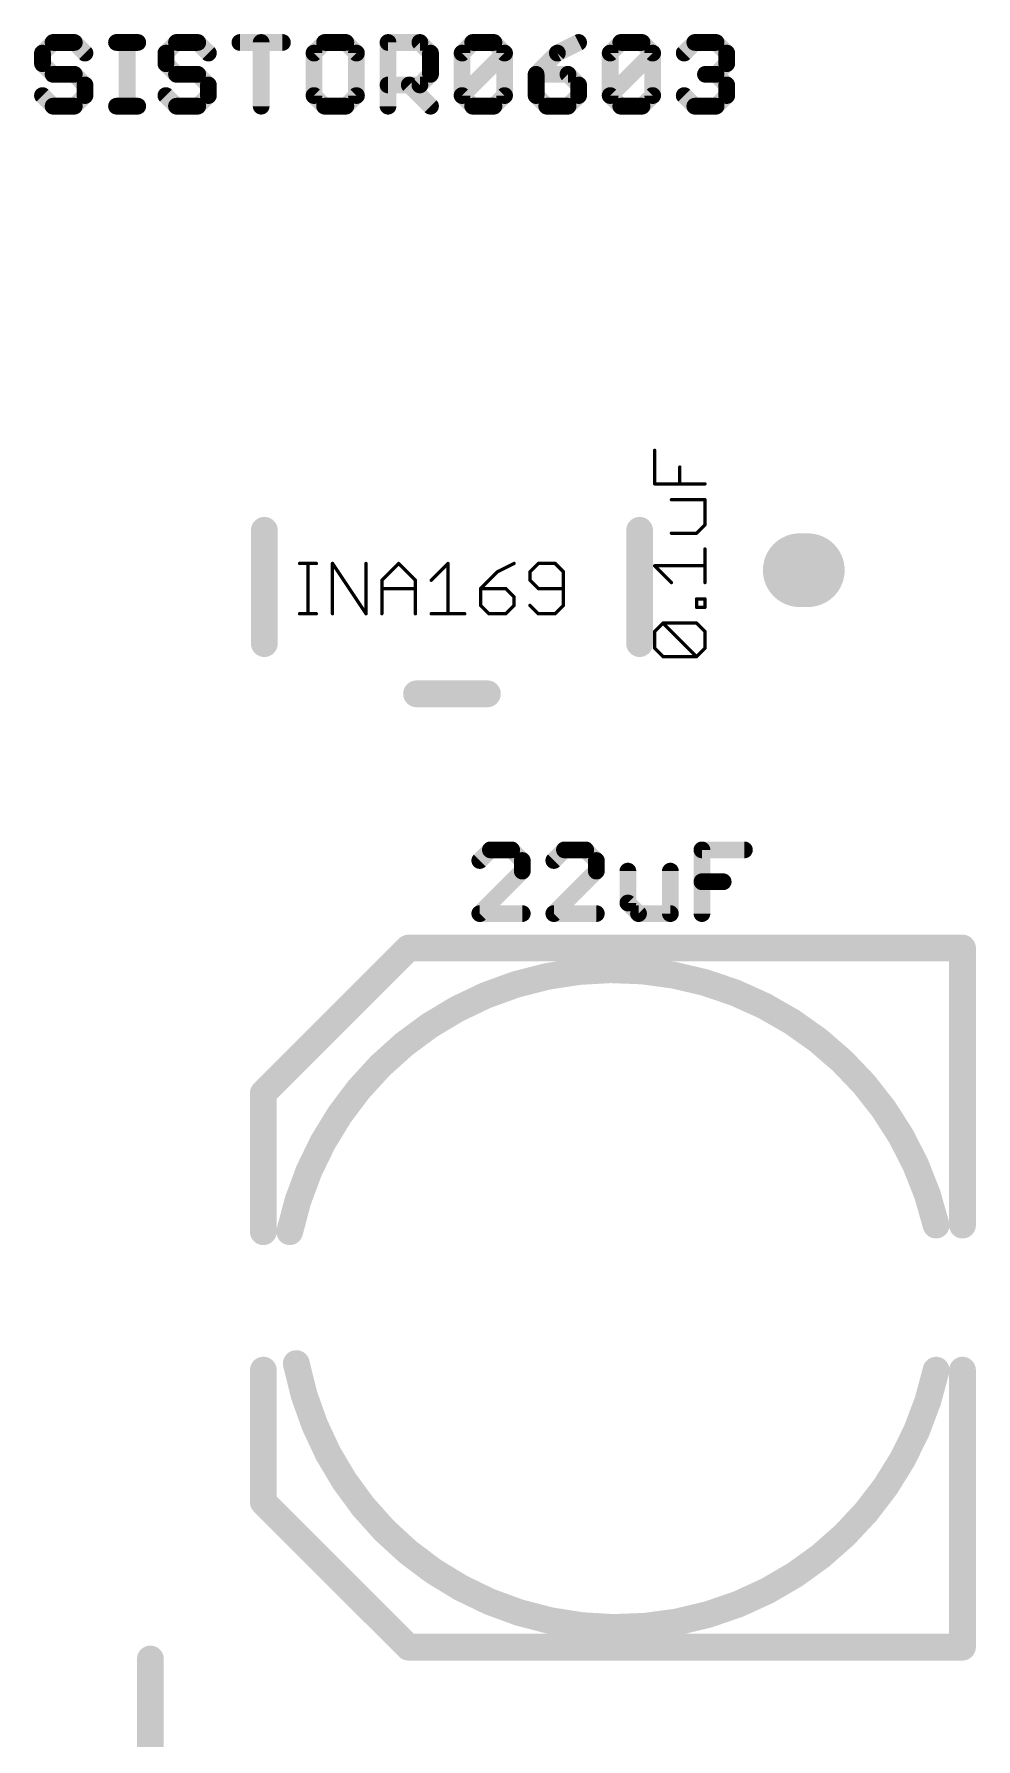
# Model space of a CAD drawing. Extents: x -0.1 to 97.9, y 0.5 to 99.
# Drawn here: x 89.29 to 96.43, y 55.91 to 68.83 of the extents above; entities that cross this region are included whole.
import ezdxf

# ---------------------------------------------------------------- set-up
doc = ezdxf.new("R2010")
doc.units = 0
doc.layers.add('21', color=253, linetype='CONTINUOUS')
doc.layers.add('27', color=253, linetype='CONTINUOUS')

msp = doc.modelspace()

# ---------------------------------------------------------------- linework, layer by layer
at = {"layer": '21'}
for points, const_width in [([(91.0336, 64.2136), (91.0336, 65.0724)], 0.2032), ([(93.8784, 65.0724), (93.8784, 64.2136)], 0.2032), ([(95.1535, 64.77), (95.0925, 64.77)], 0.5588), ([(92.7244, 63.8326), (92.1876, 63.8326)], 0.2032), ([(91.026, 60.805), (92.126, 61.905)], 0.2032), ([(92.126, 61.905), (96.326, 61.905)], 0.2032), ([(96.326, 61.905), (96.326, 59.805)], 0.2032), ([(91.026, 60.805), (91.026, 59.755)], 0.2032), ([(91.026, 57.705), (91.026, 58.705)], 0.2032), ([(96.326, 56.605), (96.326, 58.705)], 0.2032), ([(92.126, 56.605), (91.026, 57.705)], 0.2032), ([(90.17, 48.895), (90.17, 56.515)], 0.2032), ([(96.326, 56.605), (92.126, 56.605)], 0.2032)]:
    msp.add_lwpolyline(points, dxfattribs=dict(at, const_width=const_width))
for points, const_width in [([(91.0844, 65.0724, 1), (90.9828, 65.0724)], 0.1016), ([(93.9292, 65.0724, 1), (93.8276, 65.0724)], 0.1016), ([(95.0925, 64.9097, 1), (95.0925, 64.6303)], 0.2794), ([(95.1535, 64.6303, 1), (95.1535, 64.9097)], 0.2794), ([(90.9828, 64.2136, 1), (91.0844, 64.2136)], 0.1016), ([(93.8276, 64.2136, 1), (93.9292, 64.2136)], 0.1016), ([(92.1876, 63.8834, 1), (92.1876, 63.7818)], 0.1016), ([(92.7244, 63.7818, 1), (92.7244, 63.8834)], 0.1016), ([(92.126, 61.9558, 1), (92.126, 61.8542)], 0.1016), ([(92.1619, 61.8691, 1), (92.0901, 61.9409)], 0.1016), ([(96.3768, 61.905, 1), (96.2752, 61.905)], 0.1016), ([(96.326, 61.8542, 1), (96.326, 61.9558)], 0.1016), ([(96.126, 59.805, 0.8004), (91.226, 59.755)], 0.2032), ([(91.0768, 60.805, 1), (90.9752, 60.805)], 0.1016), ([(90.9901, 60.8409, 1), (91.0619, 60.7691)], 0.1016), ([(96.0765, 59.7934, 1), (96.1755, 59.8166)], 0.1016), ([(96.2752, 59.805, 1), (96.3768, 59.805)], 0.1016), ([(90.9752, 59.755, 1), (91.0768, 59.755)], 0.1016), ([(91.1763, 59.7656, 1), (91.2757, 59.7444)], 0.1016), ([(91.276, 58.755, 0.8148), (96.126, 58.705)], 0.2032), ([(91.3259, 58.7647, 1), (91.2261, 58.7453)], 0.1016), ([(91.0768, 58.705, 1), (90.9752, 58.705)], 0.1016), ([(96.1756, 58.6942, 1), (96.0764, 58.7158)], 0.1016), ([(96.3768, 58.705, 1), (96.2752, 58.705)], 0.1016), ([(91.0619, 57.7409, 1), (90.9901, 57.6691)], 0.1016), ([(90.9752, 57.705, 1), (91.0768, 57.705)], 0.1016), ([(90.2208, 56.515, 1), (90.1192, 56.515)], 0.1016), ([(92.126, 56.6558, 1), (92.126, 56.5542)], 0.1016), ([(92.0901, 56.5691, 1), (92.1619, 56.6409)], 0.1016), ([(96.2752, 56.605, 1), (96.3768, 56.605)], 0.1016), ([(96.326, 56.5542, 1), (96.326, 56.6558)], 0.1016)]:
    msp.add_lwpolyline(points, format="xyb", dxfattribs=dict(at, const_width=const_width))
at = {"layer": '27'}
for points, const_width in [([(89.4323, 68.7709), (89.3518, 68.6904)], 0.127), ([(89.5933, 68.7709), (89.4323, 68.7709)], 0.127), ([(89.6738, 68.6904), (89.5933, 68.7709)], 0.127), ([(89.9131, 68.7709), (90.0741, 68.7709)], 0.127), ([(89.9936, 68.2879), (89.9936, 68.7709)], 0.127), ([(90.3678, 68.7709), (90.2873, 68.6904)], 0.127), ([(90.5288, 68.7709), (90.3678, 68.7709)], 0.127), ([(90.6093, 68.6904), (90.5288, 68.7709)], 0.127), ([(90.8486, 68.7709), (91.1706, 68.7709)], 0.127), ([(91.0096, 68.2879), (91.0096, 68.7709)], 0.127), ([(91.4904, 68.7709), (91.4099, 68.6904)], 0.127), ([(91.6514, 68.7709), (91.4904, 68.7709)], 0.127), ([(91.7319, 68.6904), (91.6514, 68.7709)], 0.127), ([(91.9712, 68.2879), (91.9712, 68.7709)], 0.127), ([(91.9712, 68.7709), (92.2128, 68.7709)], 0.127), ([(92.2128, 68.7709), (92.2933, 68.6904)], 0.127), ([(92.5326, 68.6904), (92.6131, 68.7709)], 0.127), ([(92.6131, 68.7709), (92.7741, 68.7709)], 0.127), ([(92.7741, 68.7709), (92.8546, 68.6904)], 0.127), ([(93.4159, 68.7709), (93.2549, 68.6904)], 0.127), ([(93.6552, 68.6904), (93.7357, 68.7709)], 0.127), ([(93.7357, 68.7709), (93.8967, 68.7709)], 0.127), ([(93.8967, 68.7709), (93.9772, 68.6904)], 0.127), ([(94.2165, 68.6904), (94.297, 68.7709)], 0.127), ([(94.297, 68.7709), (94.458, 68.7709)], 0.127), ([(94.458, 68.7709), (94.5385, 68.6904)], 0.127), ([(89.3518, 68.6904), (89.3518, 68.6099)], 0.127), ([(89.3518, 68.6099), (89.4323, 68.5294)], 0.127), ([(90.2873, 68.6904), (90.2873, 68.6099)], 0.127), ([(90.2873, 68.6099), (90.3678, 68.5294)], 0.127), ([(91.4099, 68.6904), (91.4099, 68.3684)], 0.127), ([(91.7319, 68.3684), (91.7319, 68.6904)], 0.127), ([(92.2933, 68.6904), (92.2933, 68.5294)], 0.127), ([(92.5326, 68.3684), (92.5326, 68.6904)], 0.127), ([(92.5326, 68.3684), (92.8546, 68.6904)], 0.127), ([(92.8546, 68.6904), (92.8546, 68.3684)], 0.127), ([(93.2549, 68.6904), (93.0939, 68.5294)], 0.127), ([(93.6552, 68.3684), (93.6552, 68.6904)], 0.127), ([(93.6552, 68.3684), (93.9772, 68.6904)], 0.127), ([(93.9772, 68.6904), (93.9772, 68.3684)], 0.127), ([(94.5385, 68.6099), (94.458, 68.5294)], 0.127), ([(94.5385, 68.6904), (94.5385, 68.6099)], 0.127), ([(89.4323, 68.5294), (89.5933, 68.5294)], 0.127), ([(89.5933, 68.5294), (89.6738, 68.4489)], 0.127), ([(89.6738, 68.4489), (89.6738, 68.3684)], 0.127), ([(90.3678, 68.5294), (90.5288, 68.5294)], 0.127), ([(90.5288, 68.5294), (90.6093, 68.4489)], 0.127), ([(90.6093, 68.4489), (90.6093, 68.3684)], 0.127), ([(92.2128, 68.4489), (91.9712, 68.4489)], 0.127), ([(92.1322, 68.4489), (92.2933, 68.2879)], 0.127), ([(92.2933, 68.5294), (92.2128, 68.4489)], 0.127), ([(93.0939, 68.5294), (93.0939, 68.3684)], 0.127), ([(93.3354, 68.5294), (93.0939, 68.5294)], 0.127), ([(93.4159, 68.4489), (93.3354, 68.5294)], 0.127), ([(93.4159, 68.3684), (93.4159, 68.4489)], 0.127), ([(94.458, 68.5294), (94.3775, 68.5294)], 0.127), ([(94.458, 68.5294), (94.5385, 68.4489)], 0.127), ([(94.5385, 68.4489), (94.5385, 68.3684)], 0.127), ([(89.4323, 68.2879), (89.3518, 68.3684)], 0.127), ([(89.6738, 68.3684), (89.5933, 68.2879)], 0.127), ([(90.3678, 68.2879), (90.2873, 68.3684)], 0.127), ([(90.6093, 68.3684), (90.5288, 68.2879)], 0.127), ([(91.4099, 68.3684), (91.4904, 68.2879)], 0.127), ([(91.6514, 68.2879), (91.7319, 68.3684)], 0.127), ([(92.6131, 68.2879), (92.5326, 68.3684)], 0.127), ([(92.8546, 68.3684), (92.7741, 68.2879)], 0.127), ([(93.0939, 68.3684), (93.1744, 68.2879)], 0.127), ([(93.3354, 68.2879), (93.4159, 68.3684)], 0.127), ([(93.7357, 68.2879), (93.6552, 68.3684)], 0.127), ([(93.9772, 68.3684), (93.8967, 68.2879)], 0.127), ([(94.297, 68.2879), (94.2165, 68.3684)], 0.127), ([(94.5385, 68.3684), (94.458, 68.2879)], 0.127), ([(89.5933, 68.2879), (89.4323, 68.2879)], 0.127), ([(89.9131, 68.2879), (90.0741, 68.2879)], 0.127), ([(90.5288, 68.2879), (90.3678, 68.2879)], 0.127), ([(91.4904, 68.2879), (91.6514, 68.2879)], 0.127), ([(92.7741, 68.2879), (92.6131, 68.2879)], 0.127), ([(93.1744, 68.2879), (93.3354, 68.2879)], 0.127), ([(93.8967, 68.2879), (93.7357, 68.2879)], 0.127), ([(94.458, 68.2879), (94.297, 68.2879)], 0.127), ([(93.9924, 65.4245), (93.9924, 65.6787)], 0.0254), ([(94.183, 65.4245), (94.183, 65.5516)], 0.0254), ([(94.3737, 65.4245), (93.9924, 65.4245)], 0.0254), ([(94.3737, 65.3045), (94.1195, 65.3045)], 0.0254), ([(94.3737, 65.1138), (94.3737, 65.3045)], 0.0254), ([(94.1195, 65.0503), (94.3101, 65.0503)], 0.0254), ([(94.3101, 65.0503), (94.3737, 65.1138)], 0.0254), ([(94.3737, 64.6761), (94.3737, 64.9303)], 0.0254), ([(91.3007, 64.8211), (91.4278, 64.8211)], 0.0254), ([(91.3642, 64.4398), (91.3642, 64.8211)], 0.0254), ([(91.5502, 64.4398), (91.5502, 64.8211)], 0.0254), ([(91.5502, 64.8211), (91.8044, 64.4398)], 0.0254), ([(91.8044, 64.4398), (91.8044, 64.8211)], 0.0254), ([(91.9244, 64.694), (92.0515, 64.8211)], 0.0254), ([(92.0515, 64.8211), (92.1786, 64.694)], 0.0254), ([(92.2986, 64.694), (92.4257, 64.8211)], 0.0254), ([(92.4257, 64.8211), (92.4257, 64.4398)], 0.0254), ([(92.7999, 64.7576), (92.6728, 64.6305)], 0.0254), ([(92.927, 64.8211), (92.7999, 64.7576)], 0.0254), ([(93.1105, 64.8211), (93.047, 64.7576)], 0.0254), ([(93.047, 64.7576), (93.047, 64.694)], 0.0254), ([(93.2377, 64.8211), (93.1105, 64.8211)], 0.0254), ([(93.3012, 64.7576), (93.2377, 64.8211)], 0.0254), ([(93.3012, 64.5034), (93.3012, 64.7576)], 0.0254), ([(94.1195, 64.6761), (93.9924, 64.8032)], 0.0254), ([(93.9924, 64.8032), (94.3737, 64.8032)], 0.0254), ([(91.9244, 64.4398), (91.9244, 64.694)], 0.0254), ([(91.9244, 64.6305), (92.1786, 64.6305)], 0.0254), ([(92.1786, 64.694), (92.1786, 64.4398)], 0.0254), ([(92.6728, 64.6305), (92.6728, 64.5034)], 0.0254), ([(92.8634, 64.6305), (92.6728, 64.6305)], 0.0254), ([(92.927, 64.5669), (92.8634, 64.6305)], 0.0254), ([(93.047, 64.694), (93.1105, 64.6305)], 0.0254), ([(93.1105, 64.6305), (93.3012, 64.6305)], 0.0254), ([(92.6728, 64.5034), (92.7363, 64.4398)], 0.0254), ([(92.8634, 64.4398), (92.927, 64.5034)], 0.0254), ([(92.927, 64.5034), (92.927, 64.5669)], 0.0254), ([(93.047, 64.5034), (93.1105, 64.4398)], 0.0254), ([(93.2377, 64.4398), (93.3012, 64.5034)], 0.0254), ([(94.3101, 64.489), (94.3101, 64.5525)], 0.0254), ([(94.3101, 64.5525), (94.3737, 64.5525)], 0.0254), ([(94.3737, 64.489), (94.3101, 64.489)], 0.0254), ([(94.3737, 64.5525), (94.3737, 64.489)], 0.0254), ([(91.3007, 64.4398), (91.4278, 64.4398)], 0.0254), ([(92.2986, 64.4398), (92.5528, 64.4398)], 0.0254), ([(92.7363, 64.4398), (92.8634, 64.4398)], 0.0254), ([(93.1105, 64.4398), (93.2377, 64.4398)], 0.0254), ([(93.9924, 64.3054), (94.0559, 64.369)], 0.0254), ([(94.0559, 64.369), (94.3101, 64.369)], 0.0254), ([(94.3101, 64.1148), (94.0559, 64.369)], 0.0254), ([(94.3101, 64.369), (94.3737, 64.3054)], 0.0254), ([(93.9924, 64.1783), (93.9924, 64.3054)], 0.0254), ([(94.3737, 64.3054), (94.3737, 64.1783)], 0.0254), ([(94.0559, 64.1148), (93.9924, 64.1783)], 0.0254), ([(94.3101, 64.1148), (94.0559, 64.1148)], 0.0254), ([(94.3737, 64.1783), (94.3101, 64.1148)], 0.0254), ([(92.7474, 62.6495), (92.6669, 62.569)], 0.127), ([(92.9084, 62.6495), (92.7474, 62.6495)], 0.127), ([(92.9889, 62.569), (92.9084, 62.6495)], 0.127), ([(93.3087, 62.6495), (93.2282, 62.569)], 0.127), ([(93.4697, 62.6495), (93.3087, 62.6495)], 0.127), ([(93.5502, 62.569), (93.4697, 62.6495)], 0.127), ([(94.3508, 62.1665), (94.3508, 62.6495)], 0.127), ([(94.3508, 62.6495), (94.6728, 62.6495)], 0.127), ([(92.9889, 62.4885), (92.9889, 62.569)], 0.127), ([(93.5502, 62.4885), (93.5502, 62.569)], 0.127), ([(92.6669, 62.1665), (92.9889, 62.4885)], 0.127), ([(93.2282, 62.1665), (93.5502, 62.4885)], 0.127), ([(93.7895, 62.4885), (93.7895, 62.247)], 0.127), ([(94.1115, 62.1665), (94.1115, 62.4885)], 0.127), ([(94.3508, 62.408), (94.5118, 62.408)], 0.127), ([(93.7895, 62.247), (93.87, 62.1665)], 0.127), ([(92.9889, 62.1665), (92.6669, 62.1665)], 0.127), ([(93.5502, 62.1665), (93.2282, 62.1665)], 0.127), ([(93.87, 62.1665), (94.1115, 62.1665)], 0.127)]:
    msp.add_lwpolyline(points, dxfattribs=dict(at, const_width=const_width))
for points, const_width in [([(89.4323, 68.8027, 1), (89.4323, 68.7392)], 0.0635), ([(89.4548, 68.7485, 1), (89.4099, 68.7934)], 0.0635), ([(89.6158, 68.7934, 1), (89.5709, 68.7485)], 0.0635), ([(89.5933, 68.7392, 1), (89.5933, 68.8027)], 0.0635), ([(89.9131, 68.8027, 1), (89.9131, 68.7392)], 0.0635), ([(90.0254, 68.7709, 1), (89.9619, 68.7709)], 0.0635), ([(90.0741, 68.7392, 1), (90.0741, 68.8027)], 0.0635), ([(90.3678, 68.8027, 1), (90.3678, 68.7392)], 0.0635), ([(90.3903, 68.7485, 1), (90.3454, 68.7934)], 0.0635), ([(90.5513, 68.7934, 1), (90.5064, 68.7485)], 0.0635), ([(90.5288, 68.7392, 1), (90.5288, 68.8027)], 0.0635), ([(90.8486, 68.8027, 1), (90.8486, 68.7392)], 0.0635), ([(91.0414, 68.7709, 1), (90.9779, 68.7709)], 0.0635), ([(91.1706, 68.7392, 1), (91.1706, 68.8027)], 0.0635), ([(91.4904, 68.8027, 1), (91.4904, 68.7392)], 0.0635), ([(91.5129, 68.7485, 1), (91.468, 68.7934)], 0.0635), ([(91.6739, 68.7934, 1), (91.629, 68.7485)], 0.0635), ([(91.6514, 68.7392, 1), (91.6514, 68.8027)], 0.0635), ([(91.9712, 68.8027, 1), (91.9712, 68.7392)], 0.0635), ([(92.003, 68.7709, 1), (91.9395, 68.7709)], 0.0635), ([(92.2352, 68.7934, 1), (92.1903, 68.7485)], 0.0635), ([(92.2128, 68.7392, 1), (92.2128, 68.8027)], 0.0635), ([(92.6131, 68.8027, 1), (92.6131, 68.7392)], 0.0635), ([(92.6355, 68.7485, 1), (92.5906, 68.7934)], 0.0635), ([(92.7965, 68.7934, 1), (92.7516, 68.7485)], 0.0635), ([(92.7741, 68.7392, 1), (92.7741, 68.8027)], 0.0635), ([(93.4301, 68.7425, 1), (93.4017, 68.7993)], 0.0635), ([(93.7357, 68.8027, 1), (93.7357, 68.7392)], 0.0635), ([(93.7581, 68.7485, 1), (93.7132, 68.7934)], 0.0635), ([(93.9191, 68.7934, 1), (93.8742, 68.7485)], 0.0635), ([(93.8967, 68.7392, 1), (93.8967, 68.8027)], 0.0635), ([(94.297, 68.8027, 1), (94.297, 68.7392)], 0.0635), ([(94.3194, 68.7485, 1), (94.2745, 68.7934)], 0.0635), ([(94.4804, 68.7934, 1), (94.4355, 68.7485)], 0.0635), ([(94.458, 68.7392, 1), (94.458, 68.8027)], 0.0635), ([(89.3836, 68.6904, 1), (89.3201, 68.6904)], 0.0635), ([(89.3201, 68.6099, 1), (89.3836, 68.6099)], 0.0635), ([(89.3294, 68.7129, 1), (89.3743, 68.668)], 0.0635), ([(89.3743, 68.6324, 1), (89.3294, 68.5875)], 0.0635), ([(89.6514, 68.668, 1), (89.6963, 68.7129)], 0.0635), ([(90.3191, 68.6904, 1), (90.2556, 68.6904)], 0.0635), ([(90.2556, 68.6099, 1), (90.3191, 68.6099)], 0.0635), ([(90.2649, 68.7129, 1), (90.3098, 68.668)], 0.0635), ([(90.3098, 68.6324, 1), (90.2649, 68.5875)], 0.0635), ([(90.5869, 68.668, 1), (90.6318, 68.7129)], 0.0635), ([(91.4417, 68.6904, 1), (91.3782, 68.6904)], 0.0635), ([(91.3875, 68.7129, 1), (91.4324, 68.668)], 0.0635), ([(91.7637, 68.6904, 1), (91.7002, 68.6904)], 0.0635), ([(91.7095, 68.668, 1), (91.7544, 68.7129)], 0.0635), ([(92.325, 68.6904, 1), (92.2615, 68.6904)], 0.0635), ([(92.2708, 68.668, 1), (92.3157, 68.7129)], 0.0635), ([(92.5643, 68.6904, 1), (92.5008, 68.6904)], 0.0635), ([(92.5101, 68.7129, 1), (92.555, 68.668)], 0.0635), ([(92.8863, 68.6904, 1), (92.8228, 68.6904)], 0.0635), ([(92.877, 68.668, 1), (92.8321, 68.7129)], 0.0635), ([(92.8321, 68.668, 1), (92.877, 68.7129)], 0.0635), ([(93.2407, 68.7188, 1), (93.2691, 68.662)], 0.0635), ([(93.2773, 68.668, 1), (93.2324, 68.7129)], 0.0635), ([(93.6869, 68.6904, 1), (93.6234, 68.6904)], 0.0635), ([(93.6327, 68.7129, 1), (93.6776, 68.668)], 0.0635), ([(94.0089, 68.6904, 1), (93.9454, 68.6904)], 0.0635), ([(93.9996, 68.668, 1), (93.9547, 68.7129)], 0.0635), ([(93.9547, 68.668, 1), (93.9996, 68.7129)], 0.0635), ([(94.194, 68.7129, 1), (94.2389, 68.668)], 0.0635), ([(94.5702, 68.6904, 1), (94.5067, 68.6904)], 0.0635), ([(94.5067, 68.6099, 1), (94.5702, 68.6099)], 0.0635), ([(94.516, 68.668, 1), (94.5609, 68.7129)], 0.0635), ([(94.5609, 68.5875, 1), (94.516, 68.6324)], 0.0635), ([(89.4323, 68.5612, 1), (89.4323, 68.4977)], 0.0635), ([(89.4099, 68.507, 1), (89.4548, 68.5519)], 0.0635), ([(89.6158, 68.5519, 1), (89.5709, 68.507)], 0.0635), ([(89.5933, 68.4977, 1), (89.5933, 68.5612)], 0.0635), ([(89.7056, 68.4489, 1), (89.6421, 68.4489)], 0.0635), ([(89.6514, 68.4265, 1), (89.6963, 68.4714)], 0.0635), ([(90.3678, 68.5612, 1), (90.3678, 68.4977)], 0.0635), ([(90.3454, 68.507, 1), (90.3903, 68.5519)], 0.0635), ([(90.5513, 68.5519, 1), (90.5064, 68.507)], 0.0635), ([(90.5288, 68.4977, 1), (90.5288, 68.5612)], 0.0635), ([(90.6411, 68.4489, 1), (90.5776, 68.4489)], 0.0635), ([(90.5869, 68.4265, 1), (90.6318, 68.4714)], 0.0635), ([(91.9712, 68.4807, 1), (91.9712, 68.4172)], 0.0635), ([(92.1547, 68.4714, 1), (92.1098, 68.4265)], 0.0635), ([(92.1903, 68.4714, 1), (92.2352, 68.4265)], 0.0635), ([(92.2128, 68.4172, 1), (92.2128, 68.4807)], 0.0635), ([(92.2615, 68.5294, 1), (92.325, 68.5294)], 0.0635), ([(92.3157, 68.507, 1), (92.2708, 68.5519)], 0.0635), ([(93.1256, 68.5294, 1), (93.0621, 68.5294)], 0.0635), ([(93.0939, 68.5612, 1), (93.0939, 68.4977)], 0.0635), ([(93.0714, 68.5519, 1), (93.1163, 68.507)], 0.0635), ([(93.3578, 68.5519, 1), (93.3129, 68.507)], 0.0635), ([(93.3354, 68.4977, 1), (93.3354, 68.5612)], 0.0635), ([(93.4476, 68.4489, 1), (93.3841, 68.4489)], 0.0635), ([(93.3934, 68.4265, 1), (93.4383, 68.4714)], 0.0635), ([(94.3775, 68.5612, 1), (94.3775, 68.4977)], 0.0635), ([(94.4804, 68.5519, 1), (94.4355, 68.507)], 0.0635), ([(94.4355, 68.5519, 1), (94.4804, 68.507)], 0.0635), ([(94.458, 68.4977, 1), (94.458, 68.5612)], 0.0635), ([(94.5702, 68.4489, 1), (94.5067, 68.4489)], 0.0635), ([(94.516, 68.4265, 1), (94.5609, 68.4714)], 0.0635), ([(89.3743, 68.3909, 1), (89.3294, 68.3459)], 0.0635), ([(89.6421, 68.3684, 1), (89.7056, 68.3684)], 0.0635), ([(89.6963, 68.3459, 1), (89.6514, 68.3909)], 0.0635), ([(90.3098, 68.3909, 1), (90.2649, 68.3459)], 0.0635), ([(90.5776, 68.3684, 1), (90.6411, 68.3684)], 0.0635), ([(90.6318, 68.3459, 1), (90.5869, 68.3909)], 0.0635), ([(91.4324, 68.3909, 1), (91.3875, 68.3459)], 0.0635), ([(91.3782, 68.3684, 1), (91.4417, 68.3684)], 0.0635), ([(91.7002, 68.3684, 1), (91.7637, 68.3684)], 0.0635), ([(91.7544, 68.3459, 1), (91.7095, 68.3909)], 0.0635), ([(92.555, 68.3909, 1), (92.5101, 68.3459)], 0.0635), ([(92.5101, 68.3909, 1), (92.555, 68.3459)], 0.0635), ([(92.5008, 68.3684, 1), (92.5643, 68.3684)], 0.0635), ([(92.8228, 68.3684, 1), (92.8863, 68.3684)], 0.0635), ([(92.877, 68.3459, 1), (92.8321, 68.3909)], 0.0635), ([(93.1163, 68.3909, 1), (93.0714, 68.3459)], 0.0635), ([(93.0621, 68.3684, 1), (93.1256, 68.3684)], 0.0635), ([(93.3841, 68.3684, 1), (93.4476, 68.3684)], 0.0635), ([(93.4383, 68.3459, 1), (93.3934, 68.3909)], 0.0635), ([(93.6776, 68.3909, 1), (93.6327, 68.3459)], 0.0635), ([(93.6327, 68.3909, 1), (93.6776, 68.3459)], 0.0635), ([(93.6234, 68.3684, 1), (93.6869, 68.3684)], 0.0635), ([(93.9454, 68.3684, 1), (94.0089, 68.3684)], 0.0635), ([(93.9996, 68.3459, 1), (93.9547, 68.3909)], 0.0635), ([(94.2389, 68.3909, 1), (94.194, 68.3459)], 0.0635), ([(94.5067, 68.3684, 1), (94.5702, 68.3684)], 0.0635), ([(94.5609, 68.3459, 1), (94.516, 68.3909)], 0.0635), ([(89.4323, 68.3197, 1), (89.4323, 68.2562)], 0.0635), ([(89.4099, 68.2654, 1), (89.4548, 68.3104)], 0.0635), ([(89.5709, 68.3104, 1), (89.6158, 68.2654)], 0.0635), ([(89.5933, 68.2562, 1), (89.5933, 68.3197)], 0.0635), ([(89.9131, 68.3197, 1), (89.9131, 68.2562)], 0.0635), ([(89.9619, 68.2879, 1), (90.0254, 68.2879)], 0.0635), ([(90.0741, 68.2562, 1), (90.0741, 68.3197)], 0.0635), ([(90.3678, 68.3197, 1), (90.3678, 68.2562)], 0.0635), ([(90.3454, 68.2654, 1), (90.3903, 68.3104)], 0.0635), ([(90.5064, 68.3104, 1), (90.5513, 68.2654)], 0.0635), ([(90.5288, 68.2562, 1), (90.5288, 68.3197)], 0.0635), ([(90.9779, 68.2879, 1), (91.0414, 68.2879)], 0.0635), ([(91.4904, 68.3197, 1), (91.4904, 68.2562)], 0.0635), ([(91.468, 68.2654, 1), (91.5129, 68.3104)], 0.0635), ([(91.629, 68.3104, 1), (91.6739, 68.2654)], 0.0635), ([(91.6514, 68.2562, 1), (91.6514, 68.3197)], 0.0635), ([(91.9395, 68.2879, 1), (92.003, 68.2879)], 0.0635), ([(92.2708, 68.2654, 1), (92.3157, 68.3104)], 0.0635), ([(92.6131, 68.3197, 1), (92.6131, 68.2562)], 0.0635), ([(92.5906, 68.2654, 1), (92.6355, 68.3104)], 0.0635), ([(92.7516, 68.3104, 1), (92.7965, 68.2654)], 0.0635), ([(92.7741, 68.2562, 1), (92.7741, 68.3197)], 0.0635), ([(93.1744, 68.3197, 1), (93.1744, 68.2562)], 0.0635), ([(93.1519, 68.2654, 1), (93.1968, 68.3104)], 0.0635), ([(93.3129, 68.3104, 1), (93.3578, 68.2654)], 0.0635), ([(93.3354, 68.2562, 1), (93.3354, 68.3197)], 0.0635), ([(93.7357, 68.3197, 1), (93.7357, 68.2562)], 0.0635), ([(93.7132, 68.2654, 1), (93.7581, 68.3104)], 0.0635), ([(93.8742, 68.3104, 1), (93.9191, 68.2654)], 0.0635), ([(93.8967, 68.2562, 1), (93.8967, 68.3197)], 0.0635), ([(94.297, 68.3197, 1), (94.297, 68.2562)], 0.0635), ([(94.2745, 68.2654, 1), (94.3194, 68.3104)], 0.0635), ([(94.4355, 68.3104, 1), (94.4804, 68.2654)], 0.0635), ([(94.458, 68.2562, 1), (94.458, 68.3197)], 0.0635), ([(93.9987, 65.6787, 1), (93.986, 65.6787)], 0.0127), ([(94.1894, 65.5516, 1), (94.1767, 65.5516)], 0.0127), ([(93.9924, 65.4308, 1), (93.9924, 65.4181)], 0.0127), ([(93.986, 65.4245, 1), (93.9987, 65.4245)], 0.0127), ([(94.1767, 65.4245, 1), (94.1894, 65.4245)], 0.0127), ([(94.3737, 65.4181, 1), (94.3737, 65.4308)], 0.0127), ([(94.1195, 65.3108, 1), (94.1195, 65.2981)], 0.0127), ([(94.38, 65.3045, 1), (94.3674, 65.3045)], 0.0127), ([(94.3737, 65.2981, 1), (94.3737, 65.3108)], 0.0127), ([(94.1195, 65.0566, 1), (94.1195, 65.0439)], 0.0127), ([(94.3057, 65.0548, 1), (94.3146, 65.0458)], 0.0127), ([(94.3101, 65.0439, 1), (94.3101, 65.0566)], 0.0127), ([(94.3674, 65.1138, 1), (94.38, 65.1138)], 0.0127), ([(94.3782, 65.1093, 1), (94.3692, 65.1183)], 0.0127), ([(94.38, 64.9303, 1), (94.3674, 64.9303)], 0.0127), ([(91.3007, 64.8275, 1), (91.3007, 64.8148)], 0.0127), ([(91.3706, 64.8211, 1), (91.3579, 64.8211)], 0.0127), ([(91.4278, 64.8148, 1), (91.4278, 64.8275)], 0.0127), ([(91.5565, 64.8211, 1), (91.5438, 64.8211)], 0.0127), ([(91.5554, 64.8246, 1), (91.5449, 64.8176)], 0.0127), ([(91.8107, 64.8211, 1), (91.798, 64.8211)], 0.0127), ([(92.056, 64.8256, 1), (92.047, 64.8166)], 0.0127), ([(92.056, 64.8166, 1), (92.047, 64.8256)], 0.0127), ([(92.432, 64.8211, 1), (92.4193, 64.8211)], 0.0127), ([(92.4302, 64.8166, 1), (92.4212, 64.8256)], 0.0127), ([(92.797, 64.7632, 1), (92.8027, 64.7519)], 0.0127), ([(92.8044, 64.7531, 1), (92.7954, 64.7621)], 0.0127), ([(92.9298, 64.8154, 1), (92.9242, 64.8268)], 0.0127), ([(93.0533, 64.7576, 1), (93.0406, 64.7576)], 0.0127), ([(93.0425, 64.7621, 1), (93.0515, 64.7531)], 0.0127), ([(93.1105, 64.8275, 1), (93.1105, 64.8148)], 0.0127), ([(93.115, 64.8166, 1), (93.1061, 64.8256)], 0.0127), ([(93.2421, 64.8256, 1), (93.2332, 64.8166)], 0.0127), ([(93.2377, 64.8148, 1), (93.2377, 64.8275)], 0.0127), ([(93.3076, 64.7576, 1), (93.2949, 64.7576)], 0.0127), ([(93.2967, 64.7531, 1), (93.3057, 64.7621)], 0.0127), ([(93.9969, 64.8077, 1), (93.9879, 64.7987)], 0.0127), ([(93.9924, 64.8095, 1), (93.9924, 64.7968)], 0.0127), ([(94.3737, 64.7968, 1), (94.3737, 64.8095)], 0.0127), ([(91.9307, 64.694, 1), (91.918, 64.694)], 0.0127), ([(91.9199, 64.6985, 1), (91.9289, 64.6895)], 0.0127), ([(91.9244, 64.6368, 1), (91.9244, 64.6241)], 0.0127), ([(92.1849, 64.694, 1), (92.1722, 64.694)], 0.0127), ([(92.1741, 64.6895, 1), (92.1831, 64.6985)], 0.0127), ([(92.1786, 64.6241, 1), (92.1786, 64.6368)], 0.0127), ([(92.2941, 64.6985, 1), (92.3031, 64.6895)], 0.0127), ([(92.6791, 64.6305, 1), (92.6664, 64.6305)], 0.0127), ([(92.6728, 64.6368, 1), (92.6728, 64.6241)], 0.0127), ([(92.6683, 64.635, 1), (92.6773, 64.626)], 0.0127), ([(92.8679, 64.635, 1), (92.859, 64.626)], 0.0127), ([(92.8634, 64.6241, 1), (92.8634, 64.6368)], 0.0127), ([(93.0515, 64.6985, 1), (93.0425, 64.6895)], 0.0127), ([(93.0406, 64.694, 1), (93.0533, 64.694)], 0.0127), ([(93.1105, 64.6368, 1), (93.1105, 64.6241)], 0.0127), ([(93.1061, 64.626, 1), (93.115, 64.635)], 0.0127), ([(93.3012, 64.6241, 1), (93.3012, 64.6368)], 0.0127), ([(94.115, 64.6716, 1), (94.124, 64.6806)], 0.0127), ([(94.3674, 64.6761, 1), (94.38, 64.6761)], 0.0127), ([(92.6773, 64.5078, 1), (92.6683, 64.4989)], 0.0127), ([(92.6664, 64.5034, 1), (92.6791, 64.5034)], 0.0127), ([(92.9333, 64.5669, 1), (92.9206, 64.5669)], 0.0127), ([(92.9206, 64.5034, 1), (92.9333, 64.5034)], 0.0127), ([(92.9315, 64.4989, 1), (92.9225, 64.5078)], 0.0127), ([(92.9225, 64.5624, 1), (92.9315, 64.5714)], 0.0127), ([(93.0515, 64.5078, 1), (93.0425, 64.4989)], 0.0127), ([(93.2949, 64.5034, 1), (93.3076, 64.5034)], 0.0127), ([(93.3057, 64.4989, 1), (93.2967, 64.5078)], 0.0127), ([(94.3165, 64.5525, 1), (94.3038, 64.5525)], 0.0127), ([(94.3101, 64.5589, 1), (94.3101, 64.5462)], 0.0127), ([(94.3101, 64.4953, 1), (94.3101, 64.4826)], 0.0127), ([(94.38, 64.5525, 1), (94.3674, 64.5525)], 0.0127), ([(94.3737, 64.5462, 1), (94.3737, 64.5589)], 0.0127), ([(94.3737, 64.4826, 1), (94.3737, 64.4953)], 0.0127), ([(91.3007, 64.4462, 1), (91.3007, 64.4335)], 0.0127), ([(91.3579, 64.4398, 1), (91.3706, 64.4398)], 0.0127), ([(91.4278, 64.4335, 1), (91.4278, 64.4462)], 0.0127), ([(91.5438, 64.4398, 1), (91.5565, 64.4398)], 0.0127), ([(91.798, 64.4398, 1), (91.8107, 64.4398)], 0.0127), ([(91.7991, 64.4363, 1), (91.8097, 64.4433)], 0.0127), ([(91.918, 64.4398, 1), (91.9307, 64.4398)], 0.0127), ([(92.1722, 64.4398, 1), (92.1849, 64.4398)], 0.0127), ([(92.2986, 64.4462, 1), (92.2986, 64.4335)], 0.0127), ([(92.4193, 64.4398, 1), (92.432, 64.4398)], 0.0127), ([(92.5528, 64.4335, 1), (92.5528, 64.4462)], 0.0127), ([(92.7363, 64.4462, 1), (92.7363, 64.4335)], 0.0127), ([(92.7318, 64.4353, 1), (92.7408, 64.4443)], 0.0127), ([(92.859, 64.4443, 1), (92.8679, 64.4353)], 0.0127), ([(92.8634, 64.4335, 1), (92.8634, 64.4462)], 0.0127), ([(93.1105, 64.4462, 1), (93.1105, 64.4335)], 0.0127), ([(93.1061, 64.4353, 1), (93.115, 64.4443)], 0.0127), ([(93.2332, 64.4443, 1), (93.2421, 64.4353)], 0.0127), ([(93.2377, 64.4335, 1), (93.2377, 64.4462)], 0.0127), ([(94.0604, 64.3735, 1), (94.0514, 64.3645)], 0.0127), ([(94.0559, 64.3753, 1), (94.0559, 64.3626)], 0.0127), ([(94.0604, 64.3645, 1), (94.0514, 64.3735)], 0.0127), ([(94.3038, 64.489, 1), (94.3165, 64.489)], 0.0127), ([(94.3146, 64.3735, 1), (94.3057, 64.3645)], 0.0127), ([(94.3101, 64.3626, 1), (94.3101, 64.3753)], 0.0127), ([(94.3674, 64.489, 1), (94.38, 64.489)], 0.0127), ([(93.9987, 64.3054, 1), (93.986, 64.3054)], 0.0127), ([(93.9879, 64.3099, 1), (93.9969, 64.3009)], 0.0127), ([(94.38, 64.3054, 1), (94.3674, 64.3054)], 0.0127), ([(94.3692, 64.3009, 1), (94.3782, 64.3099)], 0.0127), ([(93.9969, 64.1828, 1), (93.9879, 64.1738)], 0.0127), ([(93.986, 64.1783, 1), (93.9987, 64.1783)], 0.0127), ([(94.0559, 64.1211, 1), (94.0559, 64.1084)], 0.0127), ([(94.0514, 64.1103, 1), (94.0604, 64.1193)], 0.0127), ([(94.3057, 64.1193, 1), (94.3146, 64.1103)], 0.0127), ([(94.3057, 64.1103, 1), (94.3146, 64.1193)], 0.0127), ([(94.3101, 64.1084, 1), (94.3101, 64.1211)], 0.0127), ([(94.3674, 64.1783, 1), (94.38, 64.1783)], 0.0127), ([(94.3782, 64.1738, 1), (94.3692, 64.1828)], 0.0127), ([(92.7474, 62.6813, 1), (92.7474, 62.6178)], 0.0635), ([(92.7698, 62.6271, 1), (92.7249, 62.672)], 0.0635), ([(92.9308, 62.672, 1), (92.8859, 62.6271)], 0.0635), ([(92.9084, 62.6178, 1), (92.9084, 62.6813)], 0.0635), ([(93.3087, 62.6813, 1), (93.3087, 62.6178)], 0.0635), ([(93.3311, 62.6271, 1), (93.2862, 62.672)], 0.0635), ([(93.4921, 62.672, 1), (93.4472, 62.6271)], 0.0635), ([(93.4697, 62.6178, 1), (93.4697, 62.6813)], 0.0635), ([(94.3508, 62.6813, 1), (94.3508, 62.6178)], 0.0635), ([(94.3826, 62.6495, 1), (94.3191, 62.6495)], 0.0635), ([(94.6728, 62.6178, 1), (94.6728, 62.6813)], 0.0635), ([(92.6444, 62.5915, 1), (92.6893, 62.5466)], 0.0635), ([(93.0206, 62.569, 1), (92.9571, 62.569)], 0.0635), ([(92.9664, 62.5466, 1), (93.0113, 62.5915)], 0.0635), ([(93.2057, 62.5915, 1), (93.2506, 62.5466)], 0.0635), ([(93.5819, 62.569, 1), (93.5184, 62.569)], 0.0635), ([(93.5277, 62.5466, 1), (93.5726, 62.5915)], 0.0635), ([(92.9571, 62.4885, 1), (93.0206, 62.4885)], 0.0635), ([(93.0113, 62.4661, 1), (92.9664, 62.511)], 0.0635), ([(93.5184, 62.4885, 1), (93.5819, 62.4885)], 0.0635), ([(93.5726, 62.4661, 1), (93.5277, 62.511)], 0.0635), ([(93.8212, 62.4885, 1), (93.7577, 62.4885)], 0.0635), ([(94.1433, 62.4885, 1), (94.0798, 62.4885)], 0.0635), ([(94.3508, 62.4398, 1), (94.3508, 62.3763)], 0.0635), ([(94.5118, 62.3763, 1), (94.5118, 62.4398)], 0.0635), ([(93.8119, 62.2695, 1), (93.767, 62.2245)], 0.0635), ([(92.6444, 62.189, 1), (92.6893, 62.144)], 0.0635), ([(92.6669, 62.1983, 1), (92.6669, 62.1348)], 0.0635), ([(92.9889, 62.1348, 1), (92.9889, 62.1983)], 0.0635), ([(93.2057, 62.189, 1), (93.2506, 62.144)], 0.0635), ([(93.2282, 62.1983, 1), (93.2282, 62.1348)], 0.0635), ([(93.5502, 62.1348, 1), (93.5502, 62.1983)], 0.0635), ([(93.7577, 62.247, 1), (93.8212, 62.247)], 0.0635), ([(93.87, 62.1983, 1), (93.87, 62.1348)], 0.0635), ([(93.8475, 62.144, 1), (93.8924, 62.189)], 0.0635), ([(94.0798, 62.1665, 1), (94.1433, 62.1665)], 0.0635), ([(94.1115, 62.1348, 1), (94.1115, 62.1983)], 0.0635), ([(94.3191, 62.1665, 1), (94.3826, 62.1665)], 0.0635)]:
    msp.add_lwpolyline(points, format="xyb", dxfattribs=dict(at, const_width=const_width))

doc.saveas('drawing.dxf')
